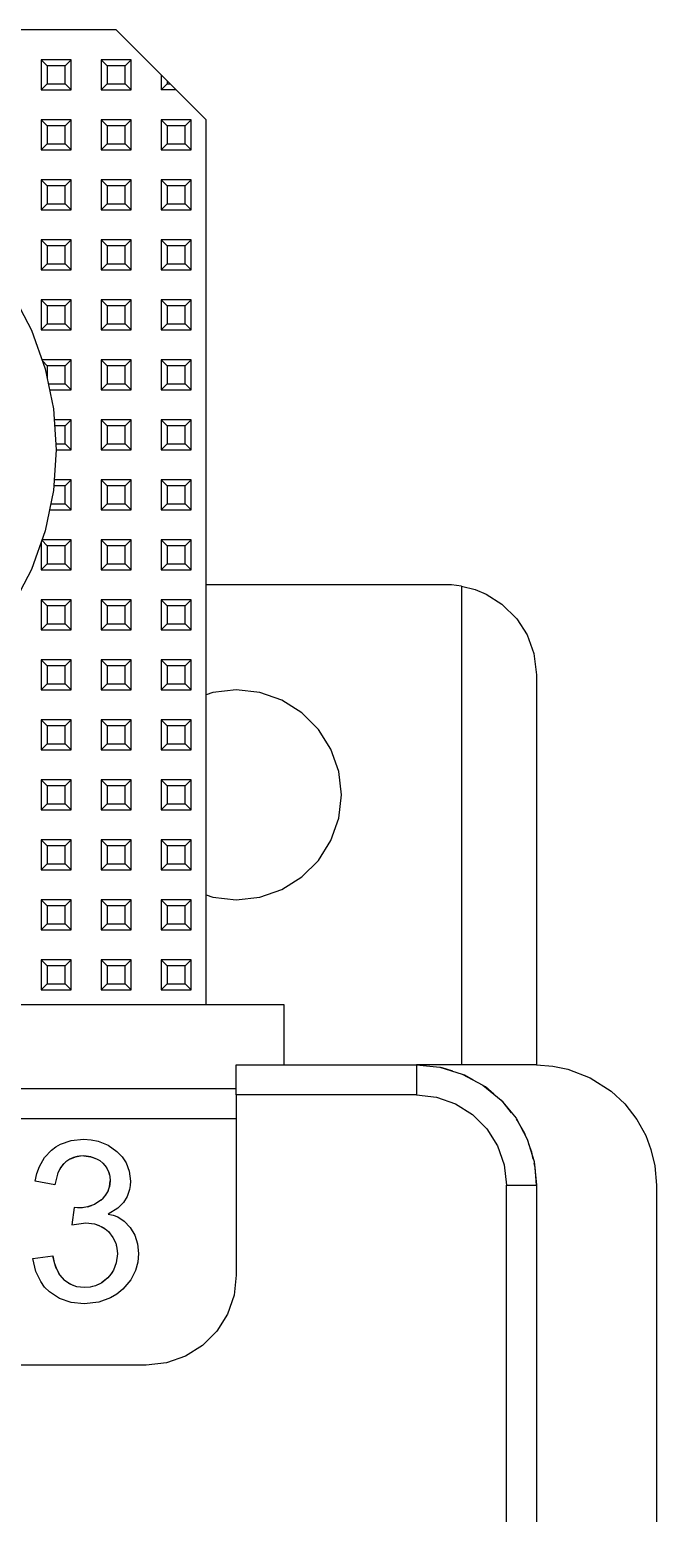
# Model space of a CAD drawing. Header units: millimetres. Extents: x 0 to 156, y 0 to 155.
# Drawn here: x 135.11 to 156, y 105.56 to 155 of the extents above; entities that cross this region are included whole.
import ezdxf

# ---------------------------------------------------------------- set-up
doc = ezdxf.new("R2010")
doc.units = ezdxf.units.MM

# ---------------------------------------------------------------- blocks, each defined once
blk = doc.blocks.new('CHINT_70dbcf6fe7c4519691b3c42ff544d895_FACE_0')
at = {"color": 141, "linetype": 'Continuous', "true_color": 0x40d9ff}
for p, q in [((135.7, 153.8), (135.5, 154)), ((135.5, 154), (135.5, 153)), ((136.5, 154), (135.5, 154)), ((135.7, 153.8), (135.7, 153.2)), ((136.3, 153.8), (135.7, 153.8)), ((136.3, 153.8), (136.5, 154)), ((136.3, 153.2), (136.3, 153.8)), ((136.5, 153), (136.5, 154)), ((137.7, 153.8), (137.5, 154)), ((137.5, 154), (137.5, 153)), ((138.5, 154), (137.5, 154)), ((137.7, 153.8), (137.7, 153.2)), ((138.3, 153.8), (137.7, 153.8)), ((138.3, 153.8), (138.5, 154)), ((138.3, 153.2), (138.3, 153.8)), ((138.5, 153), (138.5, 154)), ((139.7, 153.3), (139.7, 153.2)), ((139.7, 153.3), (139.8, 153.2)), ((135.7, 153.2), (135.5, 153)), ((135.5, 153), (136.5, 153)), ((135.7, 153.2), (136.3, 153.2)), ((136.3, 153.2), (136.5, 153)), ((137.7, 153.2), (137.5, 153)), ((137.5, 153), (138.5, 153)), ((137.7, 153.2), (138.3, 153.2)), ((138.3, 153.2), (138.5, 153)), ((139.7, 153.2), (139.5, 153)), ((139.7, 153.2), (139.8, 153.2)), ((135.7, 151.8), (135.5, 152)), ((135.5, 152), (135.5, 151)), ((136.5, 152), (135.5, 152)), ((135.7, 151.8), (135.7, 151.2)), ((136.3, 151.8), (135.7, 151.8)), ((136.3, 151.8), (136.5, 152)), ((136.3, 151.2), (136.3, 151.8)), ((136.5, 151), (136.5, 152)), ((137.7, 151.8), (137.5, 152)), ((137.5, 152), (137.5, 151)), ((138.5, 152), (137.5, 152)), ((137.7, 151.8), (137.7, 151.2)), ((138.3, 151.8), (137.7, 151.8)), ((138.3, 151.8), (138.5, 152)), ((138.3, 151.2), (138.3, 151.8)), ((138.5, 151), (138.5, 152)), ((139.7, 151.8), (139.5, 152)), ((139.5, 152), (139.5, 151)), ((140.5, 152), (139.5, 152)), ((139.7, 151.8), (139.7, 151.2)), ((140.3, 151.8), (139.7, 151.8)), ((140.3, 151.8), (140.5, 152)), ((140.3, 151.2), (140.3, 151.8)), ((140.5, 151), (140.5, 152)), ((135.7, 151.2), (135.5, 151)), ((135.5, 151), (136.5, 151)), ((135.7, 151.2), (136.3, 151.2)), ((136.3, 151.2), (136.5, 151)), ((137.7, 151.2), (137.5, 151)), ((137.5, 151), (138.5, 151)), ((137.7, 151.2), (138.3, 151.2)), ((138.3, 151.2), (138.5, 151)), ((139.7, 151.2), (139.5, 151)), ((139.5, 151), (140.5, 151)), ((139.7, 151.2), (140.3, 151.2)), ((140.3, 151.2), (140.5, 151)), ((135.7, 149.8), (135.5, 150)), ((135.5, 150), (135.5, 149)), ((136.5, 150), (135.5, 150)), ((136.3, 149.8), (136.5, 150)), ((136.5, 149), (136.5, 150)), ((137.7, 149.8), (137.5, 150)), ((137.5, 150), (137.5, 149)), ((138.5, 150), (137.5, 150)), ((138.3, 149.8), (138.5, 150)), ((138.5, 149), (138.5, 150)), ((139.7, 149.8), (139.5, 150)), ((139.5, 150), (139.5, 149)), ((140.5, 150), (139.5, 150)), ((140.3, 149.8), (140.5, 150)), ((140.5, 149), (140.5, 150)), ((135.7, 149.8), (135.7, 149.2)), ((136.3, 149.8), (135.7, 149.8)), ((136.3, 149.2), (136.3, 149.8)), ((137.7, 149.8), (137.7, 149.2)), ((138.3, 149.8), (137.7, 149.8)), ((138.3, 149.2), (138.3, 149.8)), ((139.7, 149.8), (139.7, 149.2)), ((140.3, 149.8), (139.7, 149.8)), ((140.3, 149.2), (140.3, 149.8)), ((135.7, 149.2), (135.5, 149)), ((135.5, 149), (136.5, 149)), ((135.7, 149.2), (136.3, 149.2)), ((136.3, 149.2), (136.5, 149)), ((137.7, 149.2), (137.5, 149)), ((137.5, 149), (138.5, 149)), ((137.7, 149.2), (138.3, 149.2)), ((138.3, 149.2), (138.5, 149)), ((139.7, 149.2), (139.5, 149)), ((139.5, 149), (140.5, 149)), ((139.7, 149.2), (140.3, 149.2)), ((140.3, 149.2), (140.5, 149)), ((135.7, 147.8), (135.5, 148)), ((135.5, 148), (135.5, 147)), ((136.5, 148), (135.5, 148)), ((136.3, 147.8), (136.5, 148)), ((136.5, 147), (136.5, 148)), ((137.7, 147.8), (137.5, 148)), ((137.5, 148), (137.5, 147)), ((138.5, 148), (137.5, 148)), ((138.3, 147.8), (138.5, 148)), ((138.5, 147), (138.5, 148)), ((139.7, 147.8), (139.5, 148)), ((139.5, 148), (139.5, 147)), ((140.5, 148), (139.5, 148)), ((140.3, 147.8), (140.5, 148)), ((140.5, 147), (140.5, 148)), ((135.7, 147.8), (135.7, 147.2)), ((136.3, 147.8), (135.7, 147.8)), ((136.3, 147.2), (136.3, 147.8)), ((137.7, 147.8), (137.7, 147.2)), ((138.3, 147.8), (137.7, 147.8)), ((138.3, 147.2), (138.3, 147.8)), ((139.7, 147.8), (139.7, 147.2)), ((140.3, 147.8), (139.7, 147.8)), ((140.3, 147.2), (140.3, 147.8)), ((135.7, 147.2), (135.5, 147)), ((135.5, 147), (136.5, 147)), ((135.7, 147.2), (136.3, 147.2)), ((136.3, 147.2), (136.5, 147)), ((137.7, 147.2), (137.5, 147)), ((137.5, 147), (138.5, 147)), ((137.7, 147.2), (138.3, 147.2)), ((138.3, 147.2), (138.5, 147)), ((139.7, 147.2), (139.5, 147)), ((139.5, 147), (140.5, 147)), ((139.7, 147.2), (140.3, 147.2)), ((140.3, 147.2), (140.5, 147)), ((135.7, 145.8), (135.5, 146)), ((135.5, 146), (135.5, 145)), ((136.5, 146), (135.5, 146)), ((136.3, 145.8), (136.5, 146)), ((136.5, 145), (136.5, 146)), ((137.7, 145.8), (137.5, 146)), ((137.5, 146), (137.5, 145)), ((138.5, 146), (137.5, 146)), ((138.3, 145.8), (138.5, 146)), ((138.5, 145), (138.5, 146)), ((139.7, 145.8), (139.5, 146)), ((139.5, 146), (139.5, 145)), ((140.5, 146), (139.5, 146)), ((140.3, 145.8), (140.5, 146)), ((140.5, 145), (140.5, 146)), ((135.7, 145.8), (135.7, 145.2)), ((136.3, 145.8), (135.7, 145.8)), ((136.3, 145.2), (136.3, 145.8)), ((137.7, 145.8), (137.7, 145.2)), ((138.3, 145.8), (137.7, 145.8)), ((138.3, 145.2), (138.3, 145.8)), ((139.7, 145.8), (139.7, 145.2)), ((140.3, 145.8), (139.7, 145.8)), ((140.3, 145.2), (140.3, 145.8)), ((135.7, 145.2), (135.5, 145)), ((135.5, 145), (136.5, 145)), ((135.7, 145.2), (136.3, 145.2)), ((136.3, 145.2), (136.5, 145)), ((137.7, 145.2), (137.5, 145)), ((137.5, 145), (138.5, 145)), ((137.7, 145.2), (138.3, 145.2)), ((138.3, 145.2), (138.5, 145)), ((139.7, 145.2), (139.5, 145)), ((139.5, 145), (140.5, 145)), ((139.7, 145.2), (140.3, 145.2)), ((140.3, 145.2), (140.5, 145)), ((136.5, 144), (135.522, 144)), ((135.7, 143.8), (135.534, 143.966)), ((136.3, 143.8), (136.5, 144)), ((136.5, 143), (136.5, 144)), ((137.7, 143.8), (137.5, 144)), ((137.5, 144), (137.5, 143)), ((138.5, 144), (137.5, 144)), ((138.3, 143.8), (138.5, 144)), ((138.5, 143), (138.5, 144)), ((139.7, 143.8), (139.5, 144)), ((139.5, 144), (139.5, 143)), ((140.5, 144), (139.5, 144)), ((140.3, 143.8), (140.5, 144)), ((140.5, 143), (140.5, 144)), ((135.7, 143.8), (135.7, 143.357)), ((136.3, 143.8), (135.7, 143.8)), ((136.3, 143.2), (136.3, 143.8)), ((137.7, 143.8), (137.7, 143.2)), ((138.3, 143.8), (137.7, 143.8)), ((138.3, 143.2), (138.3, 143.8)), ((139.7, 143.8), (139.7, 143.2)), ((140.3, 143.8), (139.7, 143.8)), ((140.3, 143.2), (140.3, 143.8)), ((135.733, 143.2), (136.3, 143.2)), ((135.774, 143), (136.5, 143)), ((136.3, 143.2), (136.5, 143)), ((137.7, 143.2), (137.5, 143)), ((137.5, 143), (138.5, 143)), ((137.7, 143.2), (138.3, 143.2)), ((138.3, 143.2), (138.5, 143)), ((139.7, 143.2), (139.5, 143)), ((139.5, 143), (140.5, 143)), ((139.7, 143.2), (140.3, 143.2)), ((140.3, 143.2), (140.5, 143)), ((136.5, 142), (135.932, 142)), ((136.3, 141.8), (136.5, 142)), ((136.5, 141), (136.5, 142)), ((137.7, 141.8), (137.5, 142)), ((137.5, 142), (137.5, 141)), ((138.5, 142), (137.5, 142)), ((138.3, 141.8), (138.5, 142)), ((138.5, 141), (138.5, 142)), ((139.7, 141.8), (139.5, 142)), ((139.5, 142), (139.5, 141)), ((140.5, 142), (139.5, 142)), ((140.3, 141.8), (140.5, 142)), ((140.5, 141), (140.5, 142)), ((136.3, 141.8), (135.945, 141.8)), ((136.3, 141.2), (136.3, 141.8)), ((137.7, 141.8), (137.7, 141.2)), ((138.3, 141.8), (137.7, 141.8)), ((138.3, 141.2), (138.3, 141.8)), ((139.7, 141.8), (139.7, 141.2)), ((140.3, 141.8), (139.7, 141.8)), ((140.3, 141.2), (140.3, 141.8)), ((135.986, 141.2), (136.3, 141.2)), ((136, 141), (136.5, 141)), ((136.3, 141.2), (136.5, 141)), ((137.7, 141.2), (137.5, 141)), ((137.5, 141), (138.5, 141)), ((137.7, 141.2), (138.3, 141.2)), ((138.3, 141.2), (138.5, 141)), ((139.7, 141.2), (139.5, 141)), ((139.5, 141), (140.5, 141)), ((139.7, 141.2), (140.3, 141.2)), ((140.3, 141.2), (140.5, 141)), ((136.5, 140), (135.932, 140)), ((136.3, 139.8), (136.5, 140)), ((136.5, 139), (136.5, 140)), ((137.7, 139.8), (137.5, 140)), ((137.5, 140), (137.5, 139)), ((138.5, 140), (137.5, 140)), ((138.3, 139.8), (138.5, 140)), ((138.5, 139), (138.5, 140)), ((139.7, 139.8), (139.5, 140)), ((139.5, 140), (139.5, 139)), ((140.5, 140), (139.5, 140)), ((140.3, 139.8), (140.5, 140)), ((140.5, 139), (140.5, 140)), ((136.3, 139.8), (135.918, 139.8)), ((136.3, 139.2), (136.3, 139.8)), ((137.7, 139.8), (137.7, 139.2)), ((138.3, 139.8), (137.7, 139.8)), ((138.3, 139.2), (138.3, 139.8)), ((139.7, 139.8), (139.7, 139.2)), ((140.3, 139.8), (139.7, 139.8)), ((140.3, 139.2), (140.3, 139.8)), ((135.774, 139), (136.5, 139)), ((135.816, 139.2), (136.3, 139.2)), ((136.3, 139.2), (136.5, 139)), ((137.7, 139.2), (137.5, 139)), ((137.5, 139), (138.5, 139)), ((137.7, 139.2), (138.3, 139.2)), ((138.3, 139.2), (138.5, 139)), ((139.7, 139.2), (139.5, 139)), ((139.5, 139), (140.5, 139)), ((139.7, 139.2), (140.3, 139.2)), ((140.3, 139.2), (140.5, 139)), ((135.7, 137.8), (135.516, 137.984)), ((136.5, 138), (135.522, 138)), ((136.3, 137.8), (136.5, 138)), ((136.5, 137), (136.5, 138)), ((137.7, 137.8), (137.5, 138)), ((137.5, 138), (137.5, 137)), ((138.5, 138), (137.5, 138)), ((138.3, 137.8), (138.5, 138)), ((138.5, 137), (138.5, 138)), ((139.7, 137.8), (139.5, 138)), ((139.5, 138), (139.5, 137)), ((140.5, 138), (139.5, 138)), ((140.3, 137.8), (140.5, 138)), ((140.5, 137), (140.5, 138)), ((135.5, 137.939), (135.5, 137)), ((135.7, 137.8), (135.7, 137.2)), ((136.3, 137.8), (135.7, 137.8)), ((136.3, 137.2), (136.3, 137.8)), ((137.7, 137.8), (137.7, 137.2)), ((138.3, 137.8), (137.7, 137.8)), ((138.3, 137.2), (138.3, 137.8)), ((139.7, 137.8), (139.7, 137.2)), ((140.3, 137.8), (139.7, 137.8)), ((140.3, 137.2), (140.3, 137.8)), ((135.7, 137.2), (135.5, 137)), ((135.5, 137), (136.5, 137)), ((135.7, 137.2), (136.3, 137.2)), ((136.3, 137.2), (136.5, 137)), ((137.7, 137.2), (137.5, 137)), ((137.5, 137), (138.5, 137)), ((137.7, 137.2), (138.3, 137.2)), ((138.3, 137.2), (138.5, 137)), ((139.7, 137.2), (139.5, 137)), ((139.5, 137), (140.5, 137)), ((139.7, 137.2), (140.3, 137.2)), ((140.3, 137.2), (140.5, 137)), ((149.5, 136.458), (149.5, 120.5)), ((135.7, 135.8), (135.5, 136)), ((135.5, 136), (135.5, 135)), ((136.5, 136), (135.5, 136)), ((136.3, 135.8), (136.5, 136)), ((136.5, 135), (136.5, 136)), ((137.7, 135.8), (137.5, 136)), ((137.5, 136), (137.5, 135)), ((138.5, 136), (137.5, 136)), ((138.3, 135.8), (138.5, 136)), ((138.5, 135), (138.5, 136)), ((139.7, 135.8), (139.5, 136)), ((139.5, 136), (139.5, 135)), ((140.5, 136), (139.5, 136)), ((140.3, 135.8), (140.5, 136)), ((140.5, 135), (140.5, 136)), ((135.7, 135.8), (135.7, 135.2)), ((136.3, 135.8), (135.7, 135.8)), ((136.3, 135.2), (136.3, 135.8)), ((137.7, 135.8), (137.7, 135.2)), ((138.3, 135.8), (137.7, 135.8)), ((138.3, 135.2), (138.3, 135.8)), ((139.7, 135.8), (139.7, 135.2)), ((140.3, 135.8), (139.7, 135.8)), ((140.3, 135.2), (140.3, 135.8)), ((135.7, 135.2), (135.5, 135)), ((135.5, 135), (136.5, 135)), ((135.7, 135.2), (136.3, 135.2)), ((136.3, 135.2), (136.5, 135)), ((137.7, 135.2), (137.5, 135)), ((137.5, 135), (138.5, 135)), ((137.7, 135.2), (138.3, 135.2)), ((138.3, 135.2), (138.5, 135)), ((139.7, 135.2), (139.5, 135)), ((139.5, 135), (140.5, 135)), ((139.7, 135.2), (140.3, 135.2)), ((140.3, 135.2), (140.5, 135)), ((135.7, 133.8), (135.5, 134)), ((135.5, 134), (135.5, 133)), ((136.5, 134), (135.5, 134)), ((136.3, 133.8), (136.5, 134)), ((136.5, 133), (136.5, 134)), ((137.7, 133.8), (137.5, 134)), ((137.5, 134), (137.5, 133)), ((138.5, 134), (137.5, 134)), ((138.3, 133.8), (138.5, 134)), ((138.5, 133), (138.5, 134)), ((139.7, 133.8), (139.5, 134)), ((139.5, 134), (139.5, 133)), ((140.5, 134), (139.5, 134)), ((140.3, 133.8), (140.5, 134)), ((140.5, 133), (140.5, 134)), ((135.7, 133.8), (135.7, 133.2)), ((136.3, 133.8), (135.7, 133.8)), ((136.3, 133.2), (136.3, 133.8)), ((137.7, 133.8), (137.7, 133.2)), ((138.3, 133.8), (137.7, 133.8)), ((138.3, 133.2), (138.3, 133.8)), ((139.7, 133.8), (139.7, 133.2)), ((140.3, 133.8), (139.7, 133.8)), ((140.3, 133.2), (140.3, 133.8)), ((135.7, 133.2), (135.5, 133)), ((135.5, 133), (136.5, 133)), ((135.7, 133.2), (136.3, 133.2)), ((136.3, 133.2), (136.5, 133)), ((137.7, 133.2), (137.5, 133)), ((137.5, 133), (138.5, 133)), ((137.7, 133.2), (138.3, 133.2)), ((138.3, 133.2), (138.5, 133)), ((139.7, 133.2), (139.5, 133)), ((139.5, 133), (140.5, 133)), ((139.7, 133.2), (140.3, 133.2)), ((140.3, 133.2), (140.5, 133)), ((135.7, 131.8), (135.5, 132)), ((135.5, 132), (135.5, 131)), ((136.5, 132), (135.5, 132)), ((135.7, 131.8), (135.7, 131.2)), ((136.3, 131.8), (135.7, 131.8)), ((136.3, 131.8), (136.5, 132)), ((136.3, 131.2), (136.3, 131.8)), ((136.5, 131), (136.5, 132)), ((137.7, 131.8), (137.5, 132)), ((137.5, 132), (137.5, 131)), ((138.5, 132), (137.5, 132)), ((137.7, 131.8), (137.7, 131.2)), ((138.3, 131.8), (137.7, 131.8)), ((138.3, 131.8), (138.5, 132)), ((138.3, 131.2), (138.3, 131.8)), ((138.5, 131), (138.5, 132)), ((139.7, 131.8), (139.5, 132)), ((139.5, 132), (139.5, 131)), ((140.5, 132), (139.5, 132)), ((139.7, 131.8), (139.7, 131.2)), ((140.3, 131.8), (139.7, 131.8)), ((140.3, 131.8), (140.5, 132)), ((140.3, 131.2), (140.3, 131.8)), ((140.5, 131), (140.5, 132)), ((135.7, 131.2), (135.5, 131)), ((135.7, 131.2), (136.3, 131.2)), ((136.3, 131.2), (136.5, 131)), ((137.7, 131.2), (137.5, 131)), ((137.7, 131.2), (138.3, 131.2)), ((138.3, 131.2), (138.5, 131)), ((139.7, 131.2), (139.5, 131)), ((139.7, 131.2), (140.3, 131.2)), ((140.3, 131.2), (140.5, 131)), ((135.5, 131), (136.5, 131)), ((137.5, 131), (138.5, 131)), ((139.5, 131), (140.5, 131)), ((135.7, 129.8), (135.5, 130)), ((135.5, 130), (135.5, 129)), ((136.5, 130), (135.5, 130)), ((135.7, 129.8), (135.7, 129.2)), ((136.3, 129.8), (135.7, 129.8)), ((136.3, 129.8), (136.5, 130)), ((136.3, 129.2), (136.3, 129.8)), ((136.5, 129), (136.5, 130)), ((137.7, 129.8), (137.5, 130)), ((137.5, 130), (137.5, 129)), ((138.5, 130), (137.5, 130)), ((137.7, 129.8), (137.7, 129.2)), ((138.3, 129.8), (137.7, 129.8)), ((138.3, 129.8), (138.5, 130)), ((138.3, 129.2), (138.3, 129.8)), ((138.5, 129), (138.5, 130)), ((139.7, 129.8), (139.5, 130)), ((139.5, 130), (139.5, 129)), ((140.5, 130), (139.5, 130)), ((139.7, 129.8), (139.7, 129.2)), ((140.3, 129.8), (139.7, 129.8)), ((140.3, 129.8), (140.5, 130)), ((140.3, 129.2), (140.3, 129.8)), ((140.5, 129), (140.5, 130)), ((135.7, 129.2), (135.5, 129)), ((135.7, 129.2), (136.3, 129.2)), ((136.3, 129.2), (136.5, 129)), ((137.7, 129.2), (137.5, 129)), ((137.7, 129.2), (138.3, 129.2)), ((138.3, 129.2), (138.5, 129)), ((139.7, 129.2), (139.5, 129)), ((139.7, 129.2), (140.3, 129.2)), ((140.3, 129.2), (140.5, 129)), ((135.5, 129), (136.5, 129)), ((137.5, 129), (138.5, 129)), ((139.5, 129), (140.5, 129)), ((135.7, 127.8), (135.5, 128)), ((135.5, 128), (135.5, 127)), ((136.5, 128), (135.5, 128)), ((135.7, 127.8), (135.7, 127.2)), ((136.3, 127.8), (135.7, 127.8)), ((136.3, 127.8), (136.5, 128)), ((136.3, 127.2), (136.3, 127.8)), ((136.5, 127), (136.5, 128)), ((137.7, 127.8), (137.5, 128)), ((137.5, 128), (137.5, 127)), ((138.5, 128), (137.5, 128)), ((137.7, 127.8), (137.7, 127.2)), ((138.3, 127.8), (137.7, 127.8)), ((138.3, 127.8), (138.5, 128)), ((138.3, 127.2), (138.3, 127.8)), ((138.5, 127), (138.5, 128)), ((139.7, 127.8), (139.5, 128)), ((139.5, 128), (139.5, 127)), ((140.5, 128), (139.5, 128)), ((139.7, 127.8), (139.7, 127.2)), ((140.3, 127.8), (139.7, 127.8)), ((140.3, 127.8), (140.5, 128)), ((140.3, 127.2), (140.3, 127.8)), ((140.5, 127), (140.5, 128)), ((135.7, 127.2), (135.5, 127)), ((135.7, 127.2), (136.3, 127.2)), ((136.3, 127.2), (136.5, 127)), ((137.7, 127.2), (137.5, 127)), ((137.7, 127.2), (138.3, 127.2)), ((138.3, 127.2), (138.5, 127)), ((139.7, 127.2), (139.5, 127)), ((139.7, 127.2), (140.3, 127.2)), ((140.3, 127.2), (140.5, 127)), ((135.5, 127), (136.5, 127)), ((137.5, 127), (138.5, 127)), ((139.5, 127), (140.5, 127)), ((135.7, 125.8), (135.5, 126)), ((135.5, 126), (135.5, 125)), ((136.5, 126), (135.5, 126)), ((135.7, 125.8), (135.7, 125.2)), ((136.3, 125.8), (135.7, 125.8)), ((136.3, 125.8), (136.5, 126)), ((136.3, 125.2), (136.3, 125.8)), ((136.5, 125), (136.5, 126)), ((137.7, 125.8), (137.5, 126)), ((137.5, 126), (137.5, 125)), ((138.5, 126), (137.5, 126)), ((137.7, 125.8), (137.7, 125.2)), ((138.3, 125.8), (137.7, 125.8)), ((138.3, 125.8), (138.5, 126)), ((138.3, 125.2), (138.3, 125.8)), ((138.5, 125), (138.5, 126)), ((139.7, 125.8), (139.5, 126)), ((139.5, 126), (139.5, 125)), ((140.5, 126), (139.5, 126)), ((139.7, 125.8), (139.7, 125.2)), ((140.3, 125.8), (139.7, 125.8)), ((140.3, 125.8), (140.5, 126)), ((140.3, 125.2), (140.3, 125.8)), ((140.5, 125), (140.5, 126)), ((135.7, 125.2), (135.5, 125)), ((135.7, 125.2), (136.3, 125.2)), ((136.3, 125.2), (136.5, 125)), ((137.7, 125.2), (137.5, 125)), ((137.7, 125.2), (138.3, 125.2)), ((138.3, 125.2), (138.5, 125)), ((139.7, 125.2), (139.5, 125)), ((139.7, 125.2), (140.3, 125.2)), ((140.3, 125.2), (140.5, 125)), ((135.5, 125), (136.5, 125)), ((137.5, 125), (138.5, 125)), ((139.5, 125), (140.5, 125)), ((135.7, 123.8), (135.5, 124)), ((135.5, 124), (135.5, 123)), ((136.5, 124), (135.5, 124)), ((135.7, 123.8), (135.7, 123.2)), ((136.3, 123.8), (135.7, 123.8)), ((136.3, 123.8), (136.5, 124)), ((136.3, 123.2), (136.3, 123.8)), ((136.5, 123), (136.5, 124)), ((137.7, 123.8), (137.5, 124)), ((137.5, 124), (137.5, 123)), ((138.5, 124), (137.5, 124)), ((137.7, 123.8), (137.7, 123.2)), ((138.3, 123.8), (137.7, 123.8)), ((138.3, 123.8), (138.5, 124)), ((138.3, 123.2), (138.3, 123.8)), ((138.5, 123), (138.5, 124)), ((139.7, 123.8), (139.5, 124)), ((139.5, 124), (139.5, 123)), ((140.5, 124), (139.5, 124)), ((139.7, 123.8), (139.7, 123.2)), ((140.3, 123.8), (139.7, 123.8)), ((140.3, 123.8), (140.5, 124)), ((140.3, 123.2), (140.3, 123.8)), ((140.5, 123), (140.5, 124)), ((135.7, 123.2), (135.5, 123)), ((135.7, 123.2), (136.3, 123.2)), ((136.3, 123.2), (136.5, 123)), ((137.7, 123.2), (137.5, 123)), ((137.7, 123.2), (138.3, 123.2)), ((138.3, 123.2), (138.5, 123)), ((139.7, 123.2), (139.5, 123)), ((139.7, 123.2), (140.3, 123.2)), ((140.3, 123.2), (140.5, 123)), ((135.5, 123), (136.5, 123)), ((137.5, 123), (138.5, 123)), ((139.5, 123), (140.5, 123)), ((142, 119.7), (121, 119.7)), ((142, 118.7), (121, 118.7)), ((136.183, 117.13), (136.293, 117.252)), ((136.476, 117.376), (136.612, 117.428)), ((136.65, 117.438), (136.752, 117.458)), ((137.176, 117.435), (137.344, 117.374)), ((137.406, 117.337), (137.448, 117.311)), ((136.052, 116.891), (136.165, 117.107)), ((137.73, 116.312), (137.715, 116.27)), ((137.796, 116.638), (137.773, 116.435)), ((136.916, 115.748), (136.874, 115.742)), ((137.163, 115.811), (137.035, 115.766)), ((137.488, 115.99), (137.269, 115.849)), ((137.271, 115.206), (137.428, 115.147)), ((137.498, 115.121), (137.582, 115.069)), ((137.623, 115.043), (137.736, 114.946)), ((137.898, 114.735), (137.979, 114.562)), ((137.997, 114.488), (138.02, 114.392)), ((135.934, 113.905), (135.881, 114.138)), ((136.006, 113.701), (135.966, 113.813)), ((137.998, 113.905), (137.906, 113.664)), ((136.119, 113.492), (136.075, 113.572)), ((136.369, 113.246), (136.262, 113.329)), ((137.716, 113.405), (137.511, 113.239)), ((137.858, 113.587), (137.822, 113.53)), ((136.484, 113.179), (136.415, 113.219)), ((136.685, 113.108), (136.558, 113.153)), ((137.211, 113.116), (137.126, 113.095)), ((137.446, 113.208), (137.305, 113.14))]:
    blk.add_line(p, q, dxfattribs=at)
for points in [[(139.5, 153.5), (138, 155), (114, 155), (112.5, 153.5)], [(139.7, 153.3), (139.5, 153.5), (139.5, 153)], [(139.8, 153.2), (140, 153), (139.5, 153)], [(141, 122.5), (141, 152), (140, 153)], [(116, 141), (116.093, 142.362), (116.371, 143.698), (116.828, 144.984), (117.456, 146.196), (118.243, 147.311), (119.174, 148.308), (120.233, 149.17), (121.399, 149.879), (122.651, 150.423), (123.965, 150.791), (125.318, 150.977), (126.682, 150.977), (128.035, 150.791), (129.349, 150.423), (130.601, 149.879), (131.767, 149.17), (132.826, 148.308), (133.757, 147.311), (134.544, 146.196), (135.172, 144.984), (135.629, 143.698), (135.907, 142.362), (136, 141)], [(136, 141), (135.907, 139.638), (135.629, 138.302), (135.172, 137.016), (134.544, 135.804), (133.757, 134.689), (132.826, 133.692), (131.767, 132.83), (130.601, 132.121), (129.349, 131.577), (128.035, 131.209), (126.682, 131.023), (125.318, 131.023), (123.965, 131.209), (122.651, 131.577), (121.399, 132.121), (120.233, 132.83), (119.174, 133.692), (118.243, 134.689), (117.456, 135.804), (116.828, 137.016), (116.371, 138.302), (116.093, 139.638), (116, 141)], [(149.5, 136.458), (149.334, 136.481), (149.167, 136.495), (149, 136.5), (141, 136.5)], [(149.5, 136.458), (149.956, 136.347), (150.333, 136.192), (150.852, 135.858), (151.35, 135.364), (151.695, 134.831), (151.921, 134.207), (152, 133.5), (152, 120.5)], [(141, 126.165), (141.221, 126.088), (142, 126), (142.779, 126.088), (143.519, 126.347), (144.182, 126.764), (144.736, 127.318), (145.153, 127.981), (145.412, 128.721), (145.5, 129.5), (145.412, 130.279), (145.153, 131.019), (144.736, 131.682), (144.182, 132.236), (143.519, 132.653), (142.779, 132.912), (142, 133), (141.221, 132.912), (141, 132.835)], [(143.6, 120.5), (143.6, 122.5), (108.4, 122.5), (108.4, 120.5)], [(152, 120.5), (148, 120.5), (148, 119.5), (142, 119.5)], [(142, 119.5), (142, 120.5), (148, 120.5)], [(148, 120.5), (148.78, 120.423), (149.531, 120.196), (150.222, 119.826), (150.828, 119.328), (151.326, 118.722), (151.696, 118.031), (151.923, 117.28), (152, 116.5)], [(149.214, 120.292), (148.866, 120.407), (148.815, 120.413)], [(149.9, 119.998), (149.62, 120.157), (149.575, 120.172)], [(152, 120.5), (152.546, 120.464), (153.046, 120.362), (153.798, 120.073), (154.495, 119.626), (154.953, 119.2), (155.351, 118.687), (155.645, 118.147), (155.821, 117.681), (155.949, 117.144), (156, 116.5), (156, 38.5), (155.957, 37.908), (155.848, 37.409), (155.614, 36.786), (155.364, 36.334), (154.893, 35.737), (154.307, 35.232), (153.62, 34.843), (152.866, 34.593), (152, 34.5)], [(150.586, 119.527), (150.307, 119.768), (150.264, 119.792)], [(142, 119.5), (142, 113.5), (141.925, 112.832), (141.703, 112.198), (141.345, 111.63), (140.87, 111.155), (140.302, 110.797), (139.668, 110.575), (139, 110.5), (124, 110.5), (123.332, 110.575), (122.698, 110.797), (122.13, 111.155), (121.655, 111.63), (121.297, 112.198), (121.075, 112.832), (121, 113.5), (121, 119.5)], [(148, 119.5), (148.668, 119.425), (149.302, 119.203), (149.87, 118.845), (150.345, 118.37), (150.703, 117.802), (150.925, 117.168), (151, 116.5)], [(151.173, 118.909), (150.893, 119.263), (150.854, 119.297)], [(151.653, 118.111), (151.614, 118.214), (151.364, 118.666), (151.339, 118.699)], [(136.917, 117.469), (136.801, 117.464), (136.691, 117.449), (136.568, 117.416), (136.454, 117.366), (136.312, 117.271), (136.222, 117.183), (136.147, 117.083), (136.054, 116.901), (135.951, 116.503), (135.292, 116.624), (135.352, 116.88), (135.436, 117.112), (135.608, 117.414), (135.836, 117.66), (135.984, 117.771), (136.143, 117.861), (136.499, 117.982), (136.903, 118.022), (137.16, 118.006), (137.4, 117.957), (137.729, 117.824), (138.018, 117.618), (138.191, 117.436), (138.323, 117.237), (138.429, 116.963), (138.469, 116.627), (138.462, 116.484), (138.441, 116.349), (138.364, 116.119), (138.238, 115.916), (138.048, 115.726), (137.733, 115.533), (137.896, 115.493), (138.045, 115.434), (138.263, 115.297), (138.465, 115.085), (138.618, 114.826), (138.71, 114.538), (138.74, 114.222), (138.716, 113.926), (138.643, 113.651), (138.484, 113.336), (138.22, 113.026), (138.02, 112.865), (137.805, 112.736), (137.416, 112.596), (136.932, 112.542), (136.496, 112.586), (136.109, 112.719), (135.77, 112.943), (135.611, 113.101), (135.478, 113.279), (135.317, 113.614), (135.222, 114.05), (135.881, 114.138)], [(151.898, 117.364), (151.848, 117.591), (151.749, 117.856)], [(137.155, 117.443), (136.917, 117.469), (136.775, 117.461)], [(136.917, 117.469), (137.155, 117.443), (137.343, 117.374), (137.448, 117.312), (137.545, 117.233), (137.673, 117.081), (137.749, 116.926), (137.784, 116.788), (137.796, 116.638)], [(152, 116.5), (151.957, 117.092), (151.929, 117.222)], [(137.778, 116.812), (137.749, 116.926), (137.673, 117.081)], [(137.488, 115.99), (137.565, 116.061), (137.631, 116.136), (137.715, 116.27), (137.773, 116.435), (137.796, 116.638)], [(151, 104.5), (151, 116.5), (152, 116.5), (152, 104.264)], [(137.488, 115.99), (137.273, 115.85), (137.042, 115.767), (136.876, 115.742), (136.701, 115.741), (136.595, 115.749), (136.518, 115.174), (136.983, 115.24), (137.272, 115.206), (137.499, 115.121), (137.623, 115.043), (137.736, 114.946)], [(137.488, 115.99), (137.565, 116.061), (137.631, 116.136), (137.648, 116.163)], [(137.736, 114.946), (137.888, 114.756), (137.979, 114.563), (138.02, 114.393), (138.034, 114.207), (137.998, 113.905), (137.906, 113.664), (137.822, 113.53), (137.716, 113.405)], [(135.881, 114.138), (135.931, 113.913), (136.003, 113.707), (136.116, 113.496), (136.262, 113.329)], [(137.716, 113.405), (137.512, 113.239), (137.307, 113.14), (137.127, 113.095), (136.932, 113.08), (136.684, 113.108), (136.483, 113.18), (136.369, 113.246), (136.262, 113.329)]]:
    blk.add_lwpolyline(points, dxfattribs=at)
blk = doc.blocks.new('CHINT_70dbcf6fe7c4519691b3c42ff544d895')
at = {"color": 141, "true_color": 0x40d9ff}
blk.add_blockref('CHINT_70dbcf6fe7c4519691b3c42ff544d895_FACE_0', (0, 0), dxfattribs=at)

msp = doc.modelspace()

# ---------------------------------------------------------------- block references
at = {"color": 141, "true_color": 0x40d9ff}
msp.add_blockref('CHINT_70dbcf6fe7c4519691b3c42ff544d895', (0, 0), dxfattribs=at)

doc.saveas('drawing.dxf')
